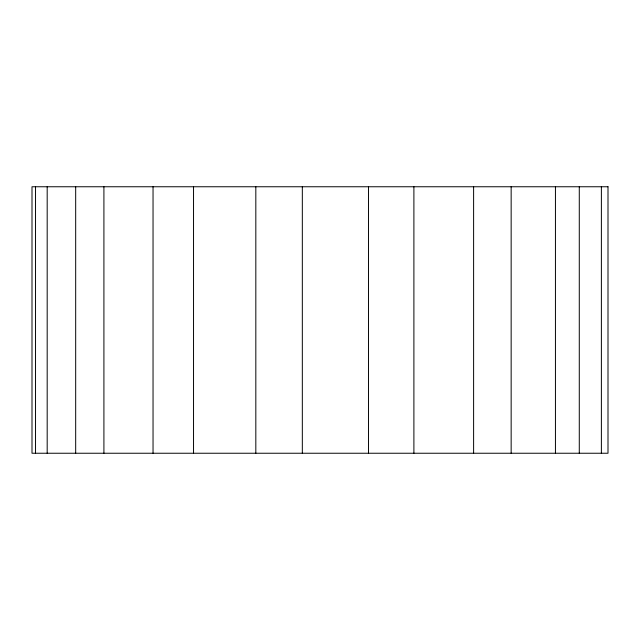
<?xml version="1.0" encoding="UTF-8"?>
<svg xmlns="http://www.w3.org/2000/svg" width="640" height="640" viewBox="0 0 640 640"><rect width="100%" height="100%" fill="white"/><g stroke="black" fill="none" stroke-linecap="round" stroke-linejoin="round"><path stroke-width="0.96" d="M601.384 186.76L601.384 453.24M579.28 186.76L579.28 453.24M555.44 186.76L555.44 453.24M511.152 186.76L511.152 453.24M473.608 186.76L473.608 453.24M413.896 186.76L413.896 453.24M368.488 186.76L368.488 453.24M302.328 186.76L302.328 453.24M255.824 186.76L255.824 453.24M193.536 186.76L193.536 453.24M153.04 186.76L153.04 453.24M103.912 186.76L103.912 453.24M75.68 186.76L75.68 453.24M47.184 186.76L47.184 453.24M35.528 186.76L35.528 453.24M608 186.76L32 186.76L32 453.24L608 453.24L608 186.76"/></g></svg>
